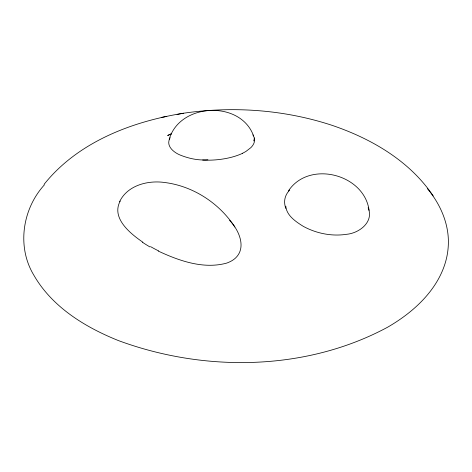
<?xml version="1.0" encoding="UTF-8"?>
<svg xmlns="http://www.w3.org/2000/svg" width="472" height="472" viewBox="0 0 472 472"><rect width="100%" height="100%" fill="white"/><g stroke="black" fill="none" stroke-linecap="round" stroke-linejoin="round"><path stroke-width="0.71" d="M285.796 206.181C286.498 215.551 296.009 221.816 303.337 226.377C316.393 233.469 331.804 236.572 346.542 234.307C359.233 233.203 374.16 221.952 368.13 207.78M169.212 139.37C179.531 102.837 240.643 99.916 253.558 135.895M169.672 138.691C165.843 146.438 174.416 152.928 180.829 155.312C189.384 158.639 198.724 160.645 207.922 159.76M119.622 201.644C127.511 185.189 148.155 180.05 164.899 182.534C193.172 186.11 219.321 203.184 234.832 226.997M169.926 138.207L170.215 137.73M120.183 201.113C111.008 218.088 130.296 233.599 142.815 242.165M288.398 190.977C308.8 159.89 364.254 173.873 369.092 210.359M44.055 184.393C77.733 142.178 131.523 121.605 183.431 113.239C233.015 105.999 284.297 109.64 331.969 125.304C371.269 138.615 409.625 160.822 433.184 195.915M44.356 184.888C22.402 208.996 16.656 246.756 33.801 275.111C52.109 307.065 85.155 327.243 118.507 340.613C204.571 372.367 305.909 371.193 387.571 327.238A207.013 119.522 0 0 0 427.656 294.616L429.892 291.849A209.952 121.215 0 0 0 448.365 243.045L448.4 241.876C448.376 223.911 441.172 206.6 430.423 192.434M161.235 117.463L166.828 116.401M177.065 114.442L183.431 113.239M158.22 251.051C179.142 260.815 203.355 269.418 226.507 263.152A25.028 17.753 -3.5 0 0 228.619 262.349L230.348 261.553A22.408 15.918 -3.5 0 0 235.758 257.8C246.714 247.133 238.643 229.616 229.569 220.377M427.414 188.694L429.992 191.897M252.839 134.88L253.063 135.216M253.269 135.552L254.202 137.618L254.573 139.954M149.901 246.915A142.845 79.786 1.5 0 1 142.514 242.301M158.515 250.862A142.827 79.331 1.8 0 1 150.556 246.62M285.831 208.429A42.627 26.054 12.7 0 1 289.749 190.015M242.401 153.382A42.622 18.16 -3.4 0 1 202.647 160.055M254.308 137.971A41.335 17.611 -3.4 0 1 253.653 140.969M254.567 140.131A42.569 18.137 -3.4 0 1 250.874 147.63L246.101 151.311A41.884 17.848 -3.4 0 1 242.331 153.353M171.619 133.688L167.66 135.482L171.619 133.694"/></g></svg>
